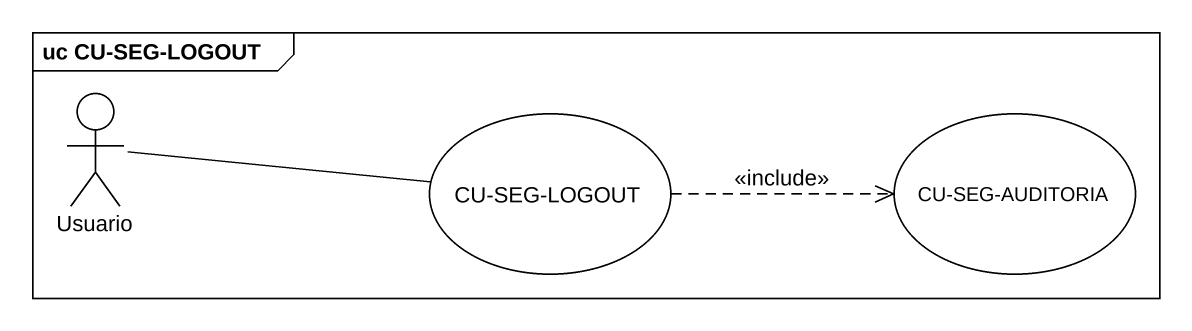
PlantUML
@startuml
mainframe uc CU-SEG-LOGOUT
actor Usuario
usecase "CU-SEG-LOGOUT" as CU_SEG_LOGOUT
usecase "CU-SEG-AUDITORIA" as CU_SEG_AUDITORIA
Usuario -right- CU_SEG_LOGOUT
CU_SEG_LOGOUT .right.> CU_SEG_AUDITORIA : <<include>>
@enduml
